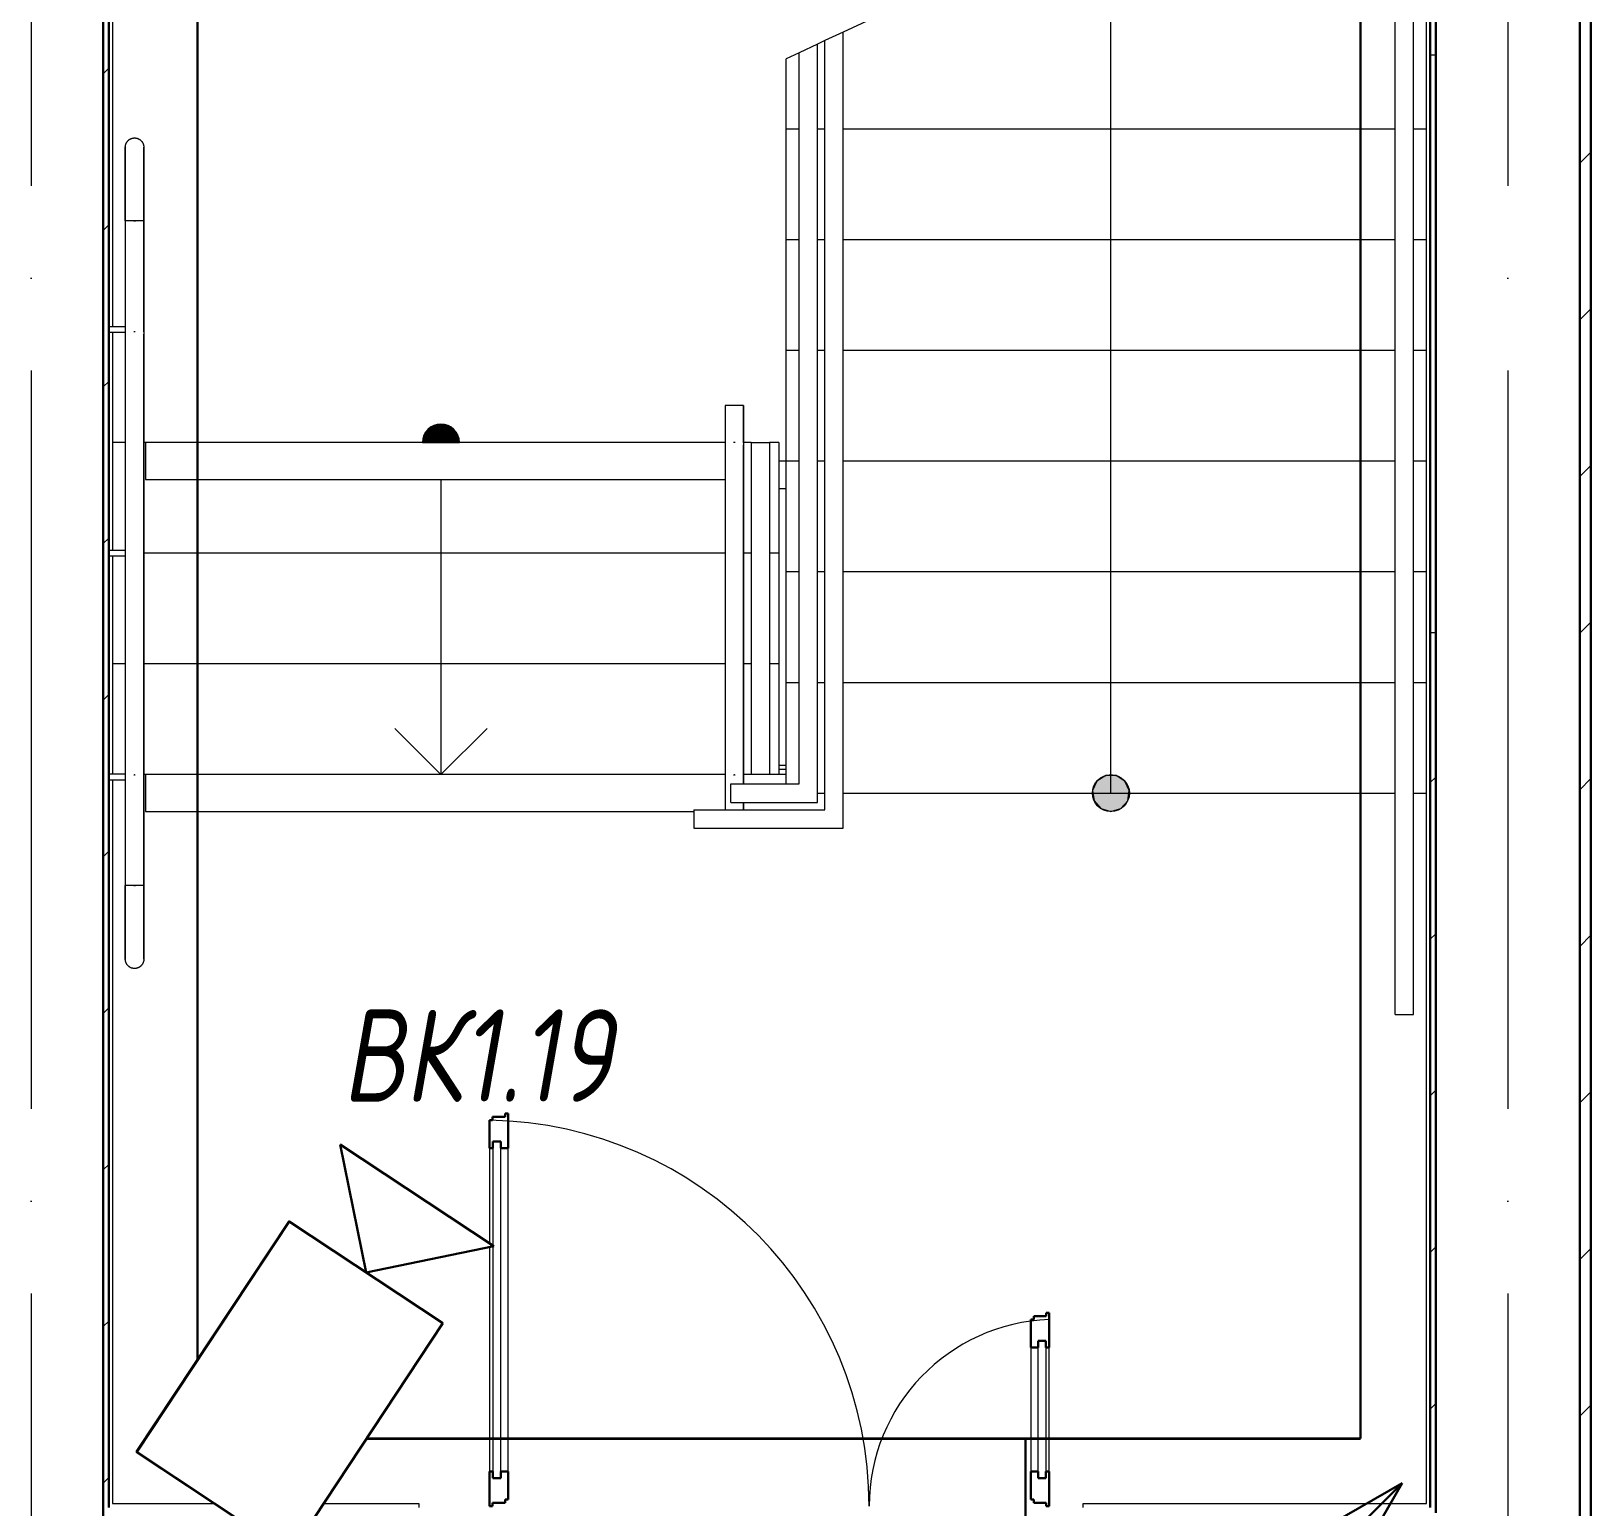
# Model space of a CAD drawing. Header units: millimetres. Extents: x -495897 to 1376592, y -28539 to 470976.
# Drawn here: x -22612 to -18387, y 349677 to 353674 of the extents above; entities that cross this region are included whole.
import ezdxf
from ezdxf.enums import TextEntityAlignment as Align

# ---------------------------------------------------------------- set-up
doc = ezdxf.new("R2010")
doc.units = ezdxf.units.MM
doc.set_wipeout_variables(frame=1)
doc.linetypes.add('ADSK_Линия сетки', pattern=[25, 20, -2.5, 0, -2.5])
for name, color, linetype, lineweight in [('E-Безопасность-G', 153, 'Continuous', 35), ('Provodka', 151, 'Continuous', 30), ('RC-Видеонаблюдение', 5, 'Continuous', 30), ('RC-Линии_связи-Адресные', 5, 'Continuous', 30), ('Двери', 252, 'Continuous', 9), ('Лестницы', 252, 'Continuous', 9), ('Ограждение', 252, 'Continuous', 9), ('Оси', 252, 'Continuous', 9), ('Перекрытие', 252, 'Continuous', 18), ('Стены внутренние', 7, 'Continuous', 18), ('Стены наружные', 7, 'Continuous', 18), ('Стены штриховка', 7, 'Continuous', 9), ('Стрелки вверх', 7, 'Continuous', 18)]:
    doc.layers.add(name, color=color, linetype=linetype, lineweight=lineweight)
doc.layers.add('RC-Позиционные_обозначения', color=7, linetype='Continuous')
doc.layers.add('Двери открывание', color=7, linetype='Continuous', lineweight=9, true_color=0xc0c0c0)
doc.styles.add('RubezhCAD', font='', dxfattribs={"oblique": 10})
doc.styles.get("Standard").update_dxf_attribs({"font": ''})
doc.styles.get('RubezhCAD').set_extended_font_data('GOST type A')
doc.styles.get('Standard').set_extended_font_data('GOST type B')

# ---------------------------------------------------------------- blocks, each defined once
blk = doc.blocks.new('*U991')
at = {"layer": 'Provodka'}
h = blk.add_hatch(color=256, dxfattribs=at)
h.paths.add_polyline_path([(150, 0, 0.198912), (106.1, 106.1), (0, 0), (-75, -129.9, 0.57735)])
h.paths.add_polyline_path([(0, 0), (-106.1, -106.1, 0.065543), (-75, -129.9)])
h.paths.add_polyline_path([(0, 0), (-129.9, -75, 0.065543), (-106.1, -106.1)])
h.paths.add_polyline_path([(106.1, 106.1, 0.668179), (-150, 0, 0.131652), (-129.9, -75), (0, 0)])
at = {"layer": 'Provodka', "color": 1}
for p, q in [((0, 0), (459.6, 459.6)), ((459.6, 459.6), (230.4, 327.3)), ((459.6, 459.6), (327.3, 230.4)), ((-459.6, -459.6), (0, 0)), ((0, 0), (-229.3, -132.4)), ((0, 0), (-132.4, -229.3))]:
    blk.add_line(p, q, dxfattribs=at)
at = {"layer": 'Provodka'}
blk.add_circle((0, 0), 150, dxfattribs=at)
blk = doc.blocks.new('RC-UGO-CAM-01')
blk.add_attdef('PSTN', text='', height=2.5).set_placement((4.626, 3.284), align=Align.BOTTOM_LEFT)
at = {"color": 1}
blk.add_wipeout([(3.743, 0), (6.243, 2.499), (6.243, -2.499)], dxfattribs=at)
blk.add_line((6.243, 2.499), (6.243, -2.499), dxfattribs=at)
blk.add_wipeout([(-3.743, -2.499), (-3.741, 2.497), (3.743, 2.499), (3.743, -2.499)], dxfattribs=at)
for q in [(6.243, 2.499), (6.243, -2.499)]:
    blk.add_line((3.743, 0), q, dxfattribs=at)
blk.add_lwpolyline([(3.743, -2.499), (3.743, 2.499), (-3.743, 2.499), (-3.743, -2.499), (3.743, -2.499)], close=True, dxfattribs=at)
blk = doc.blocks.new('1 этаж')
at = {"layer": 'Стрелки вверх', "true_color": 0x636466}
h = blk.add_hatch(color=251, dxfattribs=at)
edge = h.paths.add_edge_path()
edge.add_arc((-20745.8, -7838.7), 50, 90, 179.8309)
edge.add_line((-20795.8, -7838.6), (-20745.8, -7838.7))
edge.add_line((-20745.8, -7838.7), (-20745.8, -7788.7))
for points in [[(-20697.3, -7838.7), (-20700.3, -7818), (-20718.8, -7796.7), (-20745.8, -7788.7), (-20772.8, -7796.7), (-20791.3, -7818), (-20794.3, -7838.7)], [(-18930.8, -8838.7), (-18903.8, -8830.8), (-18885.3, -8809.5), (-18881.3, -8781.6), (-18893, -8756), (-18916.7, -8740.8), (-18944.9, -8740.8), (-18968.6, -8756), (-18980.3, -8781.6), (-18976.3, -8809.5), (-18957.8, -8830.8)]]:
    blk.add_hatch(color=251, dxfattribs=at).paths.add_polyline_path(points)
h = blk.add_hatch(color=251, dxfattribs=at)
edge = h.paths.add_edge_path()
edge.add_arc((-20745.8, -7838.7), 50, 0.1691, 90)
edge.add_line((-20745.8, -7788.7), (-20745.8, -7838.7))
edge.add_line((-20745.8, -7838.7), (-20695.8, -7838.6))
h = blk.add_hatch(color=251, dxfattribs=at)
edge = h.paths.add_edge_path()
edge.add_arc((-18930.8, -8788.7), 50, 0, 360)
at = {"layer": 'Двери', "color": 251, "lineweight": 30, "true_color": 0x636466}
for p, q in [((-20605.8, -9674.7), (-20613.8, -9674.7)), ((-20613.8, -9674.7), (-20613.8, -9750.7)), ((-20571.8, -9665.7), (-20605.8, -9665.7)), ((-20605.8, -9665.7), (-20605.8, -9674.7)), ((-20563.8, -9656.7), (-20571.8, -9656.7)), ((-20571.8, -9656.7), (-20571.8, -9665.7)), ((-20563.8, -9750.7), (-20563.8, -9656.7)), ((-20604.8, -9750.7), (-20613.8, -9750.7)), ((-20604.8, -9732.7), (-20604.8, -9750.7)), ((-20583.8, -9732.7), (-20604.8, -9732.7)), ((-20583.8, -9750.7), (-20583.8, -9732.7)), ((-20563.8, -9750.7), (-20583.8, -9750.7)), ((-19139.8, -10214.7), (-19147.8, -10214.7)), ((-19147.8, -10214.7), (-19147.8, -10290.7)), ((-19105.8, -10205.7), (-19139.8, -10205.7)), ((-19139.8, -10205.7), (-19139.8, -10214.7)), ((-19097.8, -10196.7), (-19105.8, -10196.7)), ((-19105.8, -10196.7), (-19105.8, -10205.7)), ((-19097.8, -10290.7), (-19097.8, -10196.7)), ((-19147.8, -10290.7), (-19127.8, -10290.7)), ((-19127.8, -10290.7), (-19127.8, -10272.7)), ((-19127.8, -10272.7), (-19106.8, -10272.7)), ((-19106.8, -10272.7), (-19106.8, -10290.7)), ((-19106.8, -10290.7), (-19097.8, -10290.7)), ((-20613.8, -10626.7), (-20613.8, -10720.7)), ((-20604.8, -10626.7), (-20613.8, -10626.7)), ((-20604.8, -10644.7), (-20604.8, -10626.7)), ((-20583.8, -10644.7), (-20604.8, -10644.7)), ((-20583.8, -10626.7), (-20583.8, -10644.7)), ((-20563.8, -10626.7), (-20583.8, -10626.7)), ((-20563.8, -10702.7), (-20563.8, -10626.7)), ((-19147.8, -10626.7), (-19147.8, -10702.7)), ((-19147.8, -10626.7), (-19127.8, -10626.7)), ((-19127.8, -10626.7), (-19127.8, -10644.7)), ((-19127.8, -10644.7), (-19106.8, -10644.7)), ((-19106.8, -10626.7), (-19097.8, -10626.7)), ((-19106.8, -10644.7), (-19106.8, -10626.7)), ((-19097.8, -10720.7), (-19097.8, -10626.7)), ((-20613.8, -10720.7), (-20605.8, -10720.7)), ((-20605.8, -10720.7), (-20605.8, -10711.7)), ((-20605.8, -10711.7), (-20571.8, -10711.7)), ((-20571.8, -10711.7), (-20571.8, -10702.7)), ((-20571.8, -10702.7), (-20563.8, -10702.7)), ((-19147.8, -10702.7), (-19139.8, -10702.7)), ((-19139.8, -10702.7), (-19139.8, -10711.7)), ((-19139.8, -10711.7), (-19105.8, -10711.7)), ((-19105.8, -10711.7), (-19105.8, -10720.7)), ((-19105.8, -10720.7), (-19097.8, -10720.7))]:
    blk.add_line(p, q, dxfattribs=at)
at = {"layer": 'Двери', "color": 251, "true_color": 0x636466}
for p, q in [((-20613.8, -9750.7), (-20613.8, -10626.7)), ((-20604.8, -9732.7), (-20604.8, -10644.7)), ((-20583.8, -9732.7), (-20604.8, -9732.7)), ((-20583.8, -10644.7), (-20583.8, -9732.7)), ((-20563.8, -10626.7), (-20563.8, -9750.7)), ((-19147.8, -10290.7), (-19147.8, -10626.7)), ((-19127.8, -10644.7), (-19127.8, -10272.7)), ((-19127.8, -10272.7), (-19106.8, -10272.7)), ((-19106.8, -10272.7), (-19106.8, -10644.7)), ((-19097.8, -10626.7), (-19097.8, -10290.7)), ((-20604.8, -10644.7), (-20583.8, -10644.7)), ((-19106.8, -10644.7), (-19127.8, -10644.7))]:
    blk.add_line(p, q, dxfattribs=at)
at = {"layer": 'Двери открывание', "color": 251, "true_color": 0x636466}
for centre, radius, start, end in [((-20631.8, -10720.7), 1046, 0, 89.014), ((-19079.8, -10720.7), 506, 92.0386, 180)]:
    blk.add_arc(centre, radius, start, end, dxfattribs=at)
at = {"layer": 'Лестницы', "color": 251, "true_color": 0x636466}
for p, q in [((-19044.1, -6441.6), (-19655.8, -6726.8)), ((-19705.8, -6750.1), (-19725.8, -6759.4)), ((-19775.8, -6782.8), (-19810.8, -6799.1)), ((-19810.8, -6988.7), (-19810.8, -6799.1)), ((-19810.8, -7288.7), (-19810.8, -6988.7)), ((-19810.8, -6988.7), (-19775.8, -6988.7)), ((-19810.8, -6988.7), (-19775.8, -6988.7)), ((-19725.8, -6988.7), (-19705.8, -6988.7)), ((-19725.8, -6988.7), (-19705.8, -6988.7)), ((-19655.8, -6988.7), (-18160.8, -6988.7)), ((-19655.8, -6988.7), (-18160.8, -6988.7)), ((-18110.8, -6988.7), (-18075.8, -6988.7)), ((-18110.8, -6988.7), (-18075.8, -6988.7)), ((-19810.8, -7588.7), (-19810.8, -7288.7)), ((-19810.8, -7288.7), (-19775.8, -7288.7)), ((-19810.8, -7288.7), (-19775.8, -7288.7)), ((-19725.8, -7288.7), (-19705.8, -7288.7)), ((-19725.8, -7288.7), (-19705.8, -7288.7)), ((-19655.8, -7288.7), (-18160.8, -7288.7)), ((-19655.8, -7288.7), (-18160.8, -7288.7)), ((-18110.8, -7288.7), (-18075.8, -7288.7)), ((-18110.8, -7288.7), (-18075.8, -7288.7)), ((-19810.8, -7888.7), (-19810.8, -7588.7)), ((-19810.8, -7588.7), (-19775.8, -7588.7)), ((-19810.8, -7588.7), (-19775.8, -7588.7)), ((-19725.8, -7588.7), (-19705.8, -7588.7)), ((-19725.8, -7588.7), (-19705.8, -7588.7)), ((-19655.8, -7588.7), (-18160.8, -7588.7)), ((-19655.8, -7588.7), (-18160.8, -7588.7)), ((-18110.8, -7588.7), (-18075.8, -7588.7)), ((-18110.8, -7588.7), (-18075.8, -7588.7)), ((-21600.8, -7838.7), (-21635.8, -7838.7)), ((-21600.8, -7838.7), (-21635.8, -7838.7)), ((-21545.8, -7838.7), (-21550.8, -7838.7)), ((-21545.8, -7838.7), (-21550.8, -7838.7)), ((-19905.8, -7838.7), (-19925.8, -7838.7)), ((-19905.8, -7838.7), (-19925.8, -7838.7)), ((-19830.8, -7838.7), (-19855.8, -7838.7)), ((-19830.8, -7838.7), (-19855.8, -7838.7)), ((-19830.8, -7838.7), (-19830.8, -8138.7)), ((-19810.8, -8188.7), (-19810.8, -7888.7)), ((-19810.8, -7888.7), (-19775.8, -7888.7)), ((-19810.8, -7888.7), (-19775.8, -7888.7)), ((-19725.8, -7888.7), (-19705.8, -7888.7)), ((-19725.8, -7888.7), (-19705.8, -7888.7)), ((-19655.8, -7888.7), (-18160.8, -7888.7)), ((-19655.8, -7888.7), (-18160.8, -7888.7)), ((-18110.8, -7888.7), (-18075.8, -7888.7)), ((-18110.8, -7888.7), (-18075.8, -7888.7)), ((-19975.8, -8138.7), (-21550.8, -8138.7)), ((-19975.8, -8138.7), (-21550.8, -8138.7)), ((-19905.8, -8138.7), (-19925.8, -8138.7)), ((-19905.8, -8138.7), (-19925.8, -8138.7)), ((-19830.8, -8138.7), (-19855.8, -8138.7)), ((-19830.8, -8138.7), (-19855.8, -8138.7)), ((-19830.8, -8138.7), (-19830.8, -8438.7)), ((-19810.8, -8488.7), (-19810.8, -8188.7)), ((-19810.8, -8188.7), (-19775.8, -8188.7)), ((-19810.8, -8188.7), (-19775.8, -8188.7)), ((-19725.8, -8188.7), (-19705.8, -8188.7)), ((-19725.8, -8188.7), (-19705.8, -8188.7)), ((-19655.8, -8188.7), (-18160.8, -8188.7)), ((-19655.8, -8188.7), (-18160.8, -8188.7)), ((-18110.8, -8188.7), (-18075.8, -8188.7)), ((-18110.8, -8188.7), (-18075.8, -8188.7)), ((-21600.8, -8438.7), (-21635.8, -8438.7)), ((-21600.8, -8438.7), (-21635.8, -8438.7)), ((-19975.8, -8438.7), (-21550.8, -8438.7)), ((-19975.8, -8438.7), (-21550.8, -8438.7)), ((-19905.8, -8438.7), (-19925.8, -8438.7)), ((-19905.8, -8438.7), (-19925.8, -8438.7)), ((-19830.8, -8438.7), (-19855.8, -8438.7)), ((-19830.8, -8438.7), (-19855.8, -8438.7)), ((-19830.8, -8438.7), (-19830.8, -8738.7)), ((-19810.8, -8763.7), (-19810.8, -8488.7)), ((-19810.8, -8488.7), (-19775.8, -8488.7)), ((-19810.8, -8488.7), (-19775.8, -8488.7)), ((-19725.8, -8488.7), (-19705.8, -8488.7)), ((-19725.8, -8488.7), (-19705.8, -8488.7)), ((-19655.8, -8488.7), (-18160.8, -8488.7)), ((-19655.8, -8488.7), (-18160.8, -8488.7)), ((-18110.8, -8488.7), (-18075.8, -8488.7)), ((-18110.8, -8488.7), (-18075.8, -8488.7)), ((-21545.8, -8738.7), (-21550.8, -8738.7)), ((-21545.8, -8738.7), (-21550.8, -8738.7)), ((-19905.8, -8738.7), (-19925.8, -8738.7)), ((-19905.8, -8738.7), (-19925.8, -8738.7)), ((-19830.8, -8738.7), (-19855.8, -8738.7)), ((-19830.8, -8738.7), (-19855.8, -8738.7)), ((-19810.8, -8738.7), (-19830.8, -8738.7)), ((-19725.8, -8788.7), (-19705.8, -8788.7)), ((-19725.8, -8788.7), (-19705.8, -8788.7)), ((-19655.8, -8788.7), (-18160.8, -8788.7)), ((-19655.8, -8788.7), (-18160.8, -8788.7)), ((-18110.8, -8788.7), (-18075.8, -8788.7)), ((-18110.8, -8788.7), (-18075.8, -8788.7))]:
    blk.add_line(p, q, dxfattribs=at)
at = {"layer": 'Ограждение', "color": 251, "true_color": 0x636466}
for p, q in [((-21635.8, -3568.7), (-21635.8, -7525.4)), ((-18075.8, -9088.7), (-18075.8, -5990)), ((-18160.8, -9088.7), (-18160.8, -6029.7)), ((-18110.8, -9088.7), (-18110.8, -6006.4)), ((-19725.8, -6759.4), (-19775.8, -6782.8)), ((-19725.8, -6759.4), (-19775.8, -6782.8)), ((-19725.8, -8813.7), (-19725.8, -6759.4)), ((-19655.8, -6726.8), (-19705.8, -6750.1)), ((-19705.8, -8788.7), (-19705.8, -6750.1)), ((-19655.8, -8788.7), (-19655.8, -6726.8)), ((-19775.8, -8763.7), (-19775.8, -6782.8)), ((-21600.8, -7238.7), (-21600.8, -7539.3)), ((-21550.8, -7238.7), (-21600.8, -7238.7)), ((-21600.8, -7238.7), (-21600.8, -7538.7)), ((-21573.5, -7238.7), (-21578.1, -7238.7)), ((-21578.1, -7238.7), (-21575.8, -7238.7)), ((-21575.8, -7238.7), (-21573.5, -7238.7)), ((-21550.8, -7539.3), (-21550.8, -7238.7)), ((-21550.8, -7238.7), (-21550.8, -7538.7)), ((-21600.8, -7525.2), (-21645.8, -7525.2)), ((-21645.8, -7540.2), (-21600.8, -7540.2)), ((-21635.8, -7539.9), (-21635.8, -8131.5)), ((-21600.8, -7538.7), (-21600.8, -8738.7)), ((-21600.8, -7545.5), (-21600.8, -8745.5)), ((-21550.8, -7538.7), (-21550.8, -8738.7)), ((-21550.8, -8745.5), (-21550.8, -7545.5)), ((-19975.8, -7738.7), (-19975.8, -7839.3)), ((-19925.8, -7738.7), (-19975.8, -7738.7)), ((-19975.8, -7738.7), (-19975.8, -7838.7)), ((-19948.5, -7738.7), (-19953.1, -7738.7)), ((-19925.8, -7839.3), (-19925.8, -7738.7)), ((-19925.8, -7738.7), (-19925.8, -7838.7)), ((-19975.8, -7838.7), (-19975.8, -8738.7)), ((-19975.8, -7845.5), (-19975.8, -8745.5)), ((-19925.8, -7838.7), (-19925.8, -8738.7)), ((-19925.8, -8745.5), (-19925.8, -7845.5)), ((-19905.8, -7838.7), (-19855.8, -7838.7)), ((-19905.8, -7838.7), (-19905.8, -8738.7)), ((-19855.8, -7838.7), (-19855.8, -8738.7)), ((-21600.8, -8131.2), (-21645.8, -8131.2)), ((-21645.8, -8146.2), (-21600.8, -8146.2)), ((-21635.8, -8146), (-21635.8, -8737.5)), ((-21600.8, -8737.3), (-21645.8, -8737.3)), ((-21600.8, -8738.7), (-21600.8, -9038.7)), ((-21600.8, -8745.5), (-21600.8, -9038.7)), ((-21550.8, -8738.7), (-21550.8, -9038.7)), ((-21550.8, -9038.7), (-21550.8, -8745.5)), ((-19975.8, -8738.7), (-19975.8, -8833.7)), ((-19975.8, -8745.5), (-19975.8, -8833.7)), ((-19925.8, -8738.7), (-19925.8, -8763.7)), ((-19925.8, -8763.7), (-19925.8, -8745.5)), ((-19855.8, -8738.7), (-19905.8, -8738.7)), ((-19810.8, -8713.7), (-19830.8, -8713.7)), ((-19830.8, -8723.7), (-19810.8, -8723.7)), ((-21645.8, -8752.3), (-21600.8, -8752.3)), ((-21635.8, -8752), (-21635.8, -10713.7)), ((-19960.8, -8763.7), (-19775.8, -8763.7)), ((-19960.8, -8813.7), (-19960.8, -8763.7)), ((-19960.8, -8813.7), (-19725.8, -8813.7)), ((-19925.8, -8833.7), (-19925.8, -8813.7)), ((-19925.8, -8813.7), (-19925.8, -8833.7)), ((-19705.8, -8833.7), (-19705.8, -8788.7)), ((-19655.8, -8883.7), (-19655.8, -8788.7)), ((-20060.8, -8833.7), (-20060.8, -8883.7)), ((-20060.8, -8833.7), (-19705.8, -8833.7)), ((-20060.8, -8883.7), (-19655.8, -8883.7)), ((-21550.8, -9038.7), (-21600.8, -9038.7)), ((-21578.1, -9038.7), (-21573.5, -9038.7)), ((-21575.8, -9038.7), (-21578.1, -9038.7)), ((-21573.5, -9038.7), (-21575.8, -9038.7)), ((-18160.8, -9388.7), (-18160.8, -9088.7)), ((-18110.8, -9388.7), (-18110.8, -9088.7)), ((-18075.8, -10713.7), (-18075.8, -9088.7)), ((-18160.8, -9388.7), (-18110.8, -9388.7)), ((-21635.8, -10713.7), (-20805.8, -10713.7)), ((-20805.8, -10713.7), (-20805.8, -10723.7)), ((-19005.8, -10713.7), (-18075.8, -10713.7)), ((-19005.8, -10723.7), (-19005.8, -10713.7))]:
    blk.add_line(p, q, dxfattribs=at)
at = {"layer": 'Ограждение', "color": 251, "true_color": 0x636466, "flags": 128}
for points in [[(-21600.8, -7038.7), (-21600.8, -7037.7), (-21600.7, -7036.7), (-21600.6, -7035.7), (-21600.5, -7034.7), (-21600.3, -7033.8), (-21600.1, -7032.8), (-21599.8, -7031.8), (-21599.5, -7030.9), (-21599.2, -7029.9), (-21598.8, -7029), (-21598.4, -7028.1), (-21598, -7027.2), (-21597.5, -7026.3), (-21597, -7025.5), (-21596.4, -7024.6), (-21595.9, -7023.8), (-21595.2, -7023), (-21594.6, -7022.2), (-21593.9, -7021.5), (-21593.2, -7020.8), (-21592.5, -7020.1), (-21591.7, -7019.5), (-21590.9, -7018.8), (-21590.1, -7018.3), (-21589.3, -7017.7), (-21588.5, -7017.2), (-21587.6, -7016.7), (-21586.7, -7016.2), (-21585.8, -7015.8), (-21584.9, -7015.4), (-21583.9, -7015.1), (-21583, -7014.8), (-21582, -7014.5), (-21581, -7014.3), (-21580.1, -7014.1), (-21579.1, -7013.9), (-21578.1, -7013.8), (-21577.1, -7013.8), (-21576.1, -7013.7), (-21575.8, -7013.7)], [(-21600.8, -7238.7), (-21600.8, -7230.7), (-21600.8, -7222.7), (-21600.8, -7214.8), (-21600.8, -7206.9), (-21600.8, -7199), (-21600.8, -7191.2), (-21600.8, -7183.5), (-21600.8, -7175.8), (-21600.8, -7168.3), (-21600.8, -7160.8), (-21600.8, -7153.5), (-21600.8, -7146.4), (-21600.8, -7139.4), (-21600.8, -7132.5), (-21600.8, -7125.8), (-21600.8, -7119.3), (-21600.8, -7113), (-21600.8, -7106.9), (-21600.8, -7100.9), (-21600.8, -7095.3), (-21600.8, -7089.8), (-21600.8, -7084.6), (-21600.8, -7079.6), (-21600.8, -7074.9), (-21600.8, -7070.4), (-21600.8, -7066.3), (-21600.8, -7062.3), (-21600.8, -7058.7), (-21600.8, -7055.4), (-21600.8, -7052.3), (-21600.8, -7049.6), (-21600.8, -7047.1), (-21600.8, -7045), (-21600.8, -7043.2), (-21600.8, -7041.6), (-21600.8, -7040.4), (-21600.8, -7039.6), (-21600.8, -7039), (-21600.8, -7038.7), (-21600.8, -7038.7)], [(-21600.8, -7038.7), (-21600.8, -7038.9), (-21600.8, -7039.4), (-21600.8, -7040.2), (-21600.8, -7041.3), (-21600.8, -7042.7), (-21600.8, -7044.5), (-21600.8, -7046.5), (-21600.8, -7048.9), (-21600.8, -7051.6), (-21600.8, -7054.5), (-21600.8, -7057.8), (-21600.8, -7061.3), (-21600.8, -7065.2), (-21600.8, -7069.3), (-21600.8, -7073.7), (-21600.8, -7078.3), (-21600.8, -7083.2), (-21600.8, -7088.4), (-21600.8, -7093.8), (-21600.8, -7099.4), (-21600.8, -7105.2), (-21600.8, -7111.3), (-21600.8, -7117.6), (-21600.8, -7124), (-21600.8, -7130.7), (-21600.8, -7137.5), (-21600.8, -7144.5), (-21600.8, -7151.6), (-21600.8, -7158.9), (-21600.8, -7166.3), (-21600.8, -7173.8), (-21600.8, -7181.4), (-21600.8, -7189.1), (-21600.8, -7196.9), (-21600.8, -7204.7), (-21600.8, -7212.6), (-21600.8, -7220.6), (-21600.8, -7228.6), (-21600.8, -7236.6), (-21600.8, -7238.7)], [(-21575.8, -7013.7), (-21574.8, -7013.8), (-21573.8, -7013.8), (-21572.8, -7013.9), (-21571.8, -7014.1), (-21570.8, -7014.2), (-21569.9, -7014.4), (-21568.9, -7014.7), (-21567.9, -7015), (-21567, -7015.3), (-21566.1, -7015.7), (-21565.2, -7016.1), (-21564.3, -7016.6), (-21563.4, -7017), (-21562.5, -7017.5), (-21561.7, -7018.1), (-21560.9, -7018.7), (-21560.1, -7019.3), (-21559.3, -7019.9), (-21558.6, -7020.6), (-21557.9, -7021.3), (-21557.2, -7022), (-21556.5, -7022.8), (-21555.9, -7023.6), (-21555.3, -7024.4), (-21554.8, -7025.2), (-21554.2, -7026.1), (-21553.8, -7026.9), (-21553.3, -7027.8), (-21552.9, -7028.7), (-21552.5, -7029.7), (-21552.2, -7030.6), (-21551.9, -7031.6), (-21551.6, -7032.5), (-21551.4, -7033.5), (-21551.2, -7034.5), (-21551, -7035.5), (-21550.9, -7036.5), (-21550.8, -7037.5), (-21550.8, -7038.5), (-21550.8, -7038.7)], [(-21550.8, -7238.7), (-21550.8, -7230.7), (-21550.8, -7222.7), (-21550.8, -7214.8), (-21550.8, -7206.9), (-21550.8, -7199), (-21550.8, -7191.2), (-21550.8, -7183.5), (-21550.8, -7175.8), (-21550.8, -7168.3), (-21550.8, -7160.8), (-21550.8, -7153.5), (-21550.8, -7146.4), (-21550.8, -7139.4), (-21550.8, -7132.5), (-21550.8, -7125.8), (-21550.8, -7119.3), (-21550.8, -7113), (-21550.8, -7106.9), (-21550.8, -7100.9), (-21550.8, -7095.3), (-21550.8, -7089.8), (-21550.8, -7084.6), (-21550.8, -7079.6), (-21550.8, -7074.9), (-21550.8, -7070.4), (-21550.8, -7066.3), (-21550.8, -7062.3), (-21550.8, -7058.7), (-21550.8, -7055.4), (-21550.8, -7052.3), (-21550.8, -7049.6), (-21550.8, -7047.1), (-21550.8, -7045), (-21550.8, -7043.2), (-21550.8, -7041.6), (-21550.8, -7040.4), (-21550.8, -7039.6), (-21550.8, -7039), (-21550.8, -7038.7), (-21550.8, -7038.7)], [(-21550.8, -7038.7), (-21550.8, -7038.9), (-21550.8, -7039.4), (-21550.8, -7040.2), (-21550.8, -7041.3), (-21550.8, -7042.7), (-21550.8, -7044.5), (-21550.8, -7046.5), (-21550.8, -7048.9), (-21550.8, -7051.6), (-21550.8, -7054.5), (-21550.8, -7057.8), (-21550.8, -7061.3), (-21550.8, -7065.2), (-21550.8, -7069.3), (-21550.8, -7073.7), (-21550.8, -7078.3), (-21550.8, -7083.2), (-21550.8, -7088.4), (-21550.8, -7093.8), (-21550.8, -7099.4), (-21550.8, -7105.2), (-21550.8, -7111.3), (-21550.8, -7117.6), (-21550.8, -7124), (-21550.8, -7130.7), (-21550.8, -7137.5), (-21550.8, -7144.5), (-21550.8, -7151.6), (-21550.8, -7158.9), (-21550.8, -7166.3), (-21550.8, -7173.8), (-21550.8, -7181.4), (-21550.8, -7189.1), (-21550.8, -7196.9), (-21550.8, -7204.7), (-21550.8, -7212.6), (-21550.8, -7220.6), (-21550.8, -7228.6), (-21550.8, -7236.6), (-21550.8, -7238.7)], [(-21600.8, -9038.7), (-21600.8, -9046.7), (-21600.8, -9054.7), (-21600.8, -9062.7), (-21600.8, -9070.6), (-21600.8, -9078.5), (-21600.8, -9086.3), (-21600.8, -9094), (-21600.8, -9101.6), (-21600.8, -9109.2), (-21600.8, -9116.6), (-21600.8, -9123.9), (-21600.8, -9131.1), (-21600.8, -9138.1), (-21600.8, -9145), (-21600.8, -9151.7), (-21600.8, -9158.2), (-21600.8, -9164.5), (-21600.8, -9170.6), (-21600.8, -9176.5), (-21600.8, -9182.2), (-21600.8, -9187.7), (-21600.8, -9192.9), (-21600.8, -9197.9), (-21600.8, -9202.6), (-21600.8, -9207), (-21600.8, -9211.2), (-21600.8, -9215.1), (-21600.8, -9218.8), (-21600.8, -9222.1), (-21600.8, -9225.1), (-21600.8, -9227.9), (-21600.8, -9230.3), (-21600.8, -9232.5), (-21600.8, -9234.3), (-21600.8, -9235.8), (-21600.8, -9237), (-21600.8, -9237.9), (-21600.8, -9238.5), (-21600.8, -9238.7), (-21600.8, -9238.7)], [(-21600.8, -9238.7), (-21600.8, -9238.6), (-21600.8, -9238.1), (-21600.8, -9237.3), (-21600.8, -9236.2), (-21600.8, -9234.7), (-21600.8, -9233), (-21600.8, -9230.9), (-21600.8, -9228.6), (-21600.8, -9225.9), (-21600.8, -9222.9), (-21600.8, -9219.7), (-21600.8, -9216.1), (-21600.8, -9212.3), (-21600.8, -9208.2), (-21600.8, -9203.8), (-21600.8, -9199.2), (-21600.8, -9194.2), (-21600.8, -9189.1), (-21600.8, -9183.7), (-21600.8, -9178.1), (-21600.8, -9172.2), (-21600.8, -9166.2), (-21600.8, -9159.9), (-21600.8, -9153.4), (-21600.8, -9146.8), (-21600.8, -9140), (-21600.8, -9133), (-21600.8, -9125.9), (-21600.8, -9118.6), (-21600.8, -9111.2), (-21600.8, -9103.7), (-21600.8, -9096.1), (-21600.8, -9088.4), (-21600.8, -9080.6), (-21600.8, -9072.7), (-21600.8, -9064.8), (-21600.8, -9056.9), (-21600.8, -9048.9), (-21600.8, -9040.9), (-21600.8, -9038.7)], [(-21550.8, -9038.7), (-21550.8, -9046.7), (-21550.8, -9054.7), (-21550.8, -9062.7), (-21550.8, -9070.6), (-21550.8, -9078.5), (-21550.8, -9086.3), (-21550.8, -9094), (-21550.8, -9101.6), (-21550.8, -9109.2), (-21550.8, -9116.6), (-21550.8, -9123.9), (-21550.8, -9131.1), (-21550.8, -9138.1), (-21550.8, -9145), (-21550.8, -9151.7), (-21550.8, -9158.2), (-21550.8, -9164.5), (-21550.8, -9170.6), (-21550.8, -9176.5), (-21550.8, -9182.2), (-21550.8, -9187.7), (-21550.8, -9192.9), (-21550.8, -9197.9), (-21550.8, -9202.6), (-21550.8, -9207), (-21550.8, -9211.2), (-21550.8, -9215.1), (-21550.8, -9218.8), (-21550.8, -9222.1), (-21550.8, -9225.1), (-21550.8, -9227.9), (-21550.8, -9230.3), (-21550.8, -9232.5), (-21550.8, -9234.3), (-21550.8, -9235.8), (-21550.8, -9237), (-21550.8, -9237.9), (-21550.8, -9238.5), (-21550.8, -9238.7), (-21550.8, -9238.7)], [(-21550.8, -9238.7), (-21550.8, -9238.6), (-21550.8, -9238.1), (-21550.8, -9237.3), (-21550.8, -9236.2), (-21550.8, -9234.7), (-21550.8, -9233), (-21550.8, -9230.9), (-21550.8, -9228.6), (-21550.8, -9225.9), (-21550.8, -9222.9), (-21550.8, -9219.7), (-21550.8, -9216.1), (-21550.8, -9212.3), (-21550.8, -9208.2), (-21550.8, -9203.8), (-21550.8, -9199.2), (-21550.8, -9194.2), (-21550.8, -9189.1), (-21550.8, -9183.7), (-21550.8, -9178.1), (-21550.8, -9172.2), (-21550.8, -9166.2), (-21550.8, -9159.9), (-21550.8, -9153.4), (-21550.8, -9146.8), (-21550.8, -9140), (-21550.8, -9133), (-21550.8, -9125.9), (-21550.8, -9118.6), (-21550.8, -9111.2), (-21550.8, -9103.7), (-21550.8, -9096.1), (-21550.8, -9088.4), (-21550.8, -9080.6), (-21550.8, -9072.7), (-21550.8, -9064.8), (-21550.8, -9056.9), (-21550.8, -9048.9), (-21550.8, -9040.9), (-21550.8, -9038.7)], [(-21575.8, -9263.7), (-21576.8, -9263.7), (-21577.8, -9263.7), (-21578.8, -9263.6), (-21579.8, -9263.4), (-21580.8, -9263.2), (-21581.7, -9263), (-21582.7, -9262.8), (-21583.7, -9262.5), (-21584.6, -9262.1), (-21585.5, -9261.8), (-21586.5, -9261.3), (-21587.3, -9260.9), (-21588.2, -9260.4), (-21589.1, -9259.9), (-21589.9, -9259.4), (-21590.7, -9258.8), (-21591.5, -9258.2), (-21592.3, -9257.5), (-21593, -9256.9), (-21593.7, -9256.1), (-21594.4, -9255.4), (-21595.1, -9254.7), (-21595.7, -9253.9), (-21596.3, -9253.1), (-21596.8, -9252.2), (-21597.4, -9251.4), (-21597.9, -9250.5), (-21598.3, -9249.6), (-21598.7, -9248.7), (-21599.1, -9247.8), (-21599.4, -9246.9), (-21599.8, -9245.9), (-21600, -9244.9), (-21600.2, -9244), (-21600.4, -9243), (-21600.6, -9242), (-21600.7, -9241), (-21600.8, -9240), (-21600.8, -9239), (-21600.8, -9238.7)], [(-21550.8, -9238.7), (-21550.8, -9239.7), (-21550.9, -9240.7), (-21551, -9241.7), (-21551.1, -9242.7), (-21551.3, -9243.7), (-21551.5, -9244.7), (-21551.8, -9245.6), (-21552.1, -9246.6), (-21552.4, -9247.5), (-21552.8, -9248.5), (-21553.2, -9249.4), (-21553.6, -9250.3), (-21554.1, -9251.2), (-21554.6, -9252), (-21555.2, -9252.8), (-21555.7, -9253.7), (-21556.4, -9254.5), (-21557, -9255.2), (-21557.7, -9256), (-21558.4, -9256.7), (-21559.1, -9257.3), (-21559.9, -9258), (-21560.7, -9258.6), (-21561.5, -9259.2), (-21562.3, -9259.8), (-21563.1, -9260.3), (-21564, -9260.8), (-21564.9, -9261.2), (-21565.8, -9261.7), (-21566.7, -9262), (-21567.7, -9262.4), (-21568.6, -9262.7), (-21569.6, -9262.9), (-21570.6, -9263.2), (-21571.6, -9263.4), (-21572.5, -9263.5), (-21573.5, -9263.6), (-21574.5, -9263.7), (-21575.5, -9263.7), (-21575.8, -9263.7)]]:
    blk.add_lwpolyline(points, dxfattribs=at)
at = {"layer": 'Ограждение', "color": 251, "true_color": 0x636466}
for points in [[(-21573.8, -7538.8), (-21574.5, -7538.7), (-21575.8, -7538.7), (-21577.1, -7538.7), (-21577.8, -7538.8)], [(-19948.8, -7838.8), (-19949.5, -7838.7), (-19950.8, -7838.7), (-19952.1, -7838.7), (-19952.8, -7838.8)], [(-21577.8, -8738.8), (-21577.1, -8738.7), (-21575.8, -8738.7), (-21574.5, -8738.7), (-21573.8, -8738.8)], [(-19952.8, -8738.8), (-19952.1, -8738.7), (-19950.8, -8738.7), (-19949.5, -8738.7), (-19948.8, -8738.8)]]:
    blk.add_open_spline(points, degree=3, dxfattribs=at)
at = {"layer": 'Оси', "color": 251, "linetype": 'ADSK_Линия сетки', "ltscale": 100, "true_color": 0x636466}
for p, q in [((-21855.8, -2643.7), (-21855.8, -33769.9)), ((-17855.8, -2643.7), (-17855.8, -33769.9))]:
    blk.add_line(p, q, dxfattribs=at)
at = {"layer": 'Перекрытие', "color": 251, "ltscale": 100, "true_color": 0x636466}
for p, q in [((-19975.8, -7838.7), (-21545.8, -7838.7)), ((-21545.8, -7838.7), (-21545.8, -7938.7)), ((-19830.8, -7888.7), (-19810.8, -7888.7)), ((-21545.8, -7938.7), (-19975.8, -7938.7)), ((-19830.8, -7963.3), (-19810.8, -7963.3)), ((-19975.8, -8738.7), (-21545.8, -8738.7)), ((-21545.8, -8738.7), (-21545.8, -8838.7)), ((-21545.8, -8838.7), (-20060.8, -8838.7))]:
    blk.add_line(p, q, dxfattribs=at)
at = {"layer": 'Стены внутренние', "color": 251, "lineweight": 30, "true_color": 0x636466}
for p, q in [((-17660.8, -11348.7), (-17660.8, -5343.7)), ((-18050.8, -6088.7), (-18050.8, -10738.7))]:
    blk.add_line(p, q, dxfattribs=at)
at = {"layer": 'Стены наружные', "color": 251, "lineweight": 30, "true_color": 0x636466}
for p, q in [((-21660.8, -3543.7), (-21660.8, -10858.7)), ((-21645.8, -10723.7), (-21645.8, -3558.7)), ((-17630.8, -11348.7), (-17630.8, -5373.7)), ((-18050.8, -10738.7), (-18050.8, -6088.7)), ((-18065.8, -6488.1), (-18065.8, -10723.7))]:
    blk.add_line(p, q, dxfattribs=at)
at = {"layer": 'Стены наружные', "color": 251, "linetype": 'Continuous', "lineweight": 9, "true_color": 0x636466}
for p, q in [((-21660.8, -6839.8), (-21645.8, -6824.8)), ((-17660.8, -7082.4), (-17630.8, -7052.4)), ((-21660.8, -7264.1), (-21645.8, -7249.1)), ((-17660.8, -7506.7), (-17630.8, -7476.7)), ((-21660.8, -7688.3), (-21645.8, -7673.3)), ((-17660.8, -7931), (-17630.8, -7901)), ((-21660.8, -8112.6), (-21645.8, -8097.6)), ((-17660.8, -8355.2), (-17630.8, -8325.2)), ((-21660.8, -8536.9), (-21645.8, -8521.9)), ((-18065.8, -8760.2), (-18050.8, -8745.2)), ((-17660.8, -8779.5), (-17630.8, -8749.5)), ((-21660.8, -8961.1), (-21645.8, -8946.1)), ((-18065.8, -9184.5), (-18050.8, -9169.5)), ((-17660.8, -9203.8), (-17630.8, -9173.8)), ((-21660.8, -9385.4), (-21645.8, -9370.4)), ((-18065.8, -9608.8), (-18050.8, -9593.8)), ((-17660.8, -9628), (-17630.8, -9598)), ((-21660.8, -9809.7), (-21645.8, -9794.7)), ((-18065.8, -10033), (-18050.8, -10018)), ((-17660.8, -10052.3), (-17630.8, -10022.3)), ((-21660.8, -10233.9), (-21645.8, -10218.9)), ((-18065.8, -10457.3), (-18050.8, -10442.3)), ((-17660.8, -10476.6), (-17630.8, -10446.6)), ((-21660.8, -10658.2), (-21645.8, -10643.2))]:
    blk.add_line(p, q, dxfattribs=at)
at = {"layer": 'Стены штриховка', "color": 251, "true_color": 0x636466}
for p, q in [((-18065.8, -6788.7), (-18050.8, -6788.7)), ((-18050.8, -8354), (-18065.8, -8354))]:
    blk.add_line(p, q, dxfattribs=at)
at = {"layer": 'Стрелки вверх', "color": 251, "true_color": 0x636466}
for p, q in [((-18930.8, -6988.7), (-18930.8, -6688.7)), ((-18930.8, -7288.7), (-18930.8, -6988.7)), ((-18930.8, -7588.7), (-18930.8, -7288.7)), ((-18930.8, -7888.7), (-18930.8, -7588.7)), ((-20772.8, -7796.7), (-20791.3, -7818)), ((-20745.8, -7788.7), (-20772.8, -7796.7)), ((-20718.8, -7796.7), (-20745.8, -7788.7)), ((-20745.8, -7838.7), (-20745.8, -7788.7)), ((-20745.8, -7788.7), (-20745.8, -7838.7)), ((-20700.3, -7818), (-20718.8, -7796.7)), ((-20795.8, -7838.6), (-20745.8, -7838.7)), ((-20791.3, -7818), (-20794.3, -7838.7)), ((-20794.3, -7838.7), (-20697.3, -7838.7)), ((-20745.8, -7838.7), (-20695.8, -7838.6)), ((-20697.3, -7838.7), (-20700.3, -7818)), ((-18930.8, -8188.7), (-18930.8, -7888.7)), ((-20745.8, -7938.7), (-20745.8, -8138.7)), ((-20745.8, -8138.7), (-20745.8, -8438.7)), ((-18930.8, -8488.7), (-18930.8, -8188.7)), ((-20745.8, -8438.7), (-20745.8, -8738.7)), ((-18930.8, -8788.7), (-18930.8, -8488.7)), ((-20745.8, -8738.7), (-20870.8, -8613.7)), ((-20745.8, -8738.7), (-20620.8, -8613.7)), ((-18944.9, -8740.8), (-18968.6, -8756)), ((-18916.7, -8740.8), (-18944.9, -8740.8)), ((-18893, -8756), (-18916.7, -8740.8)), ((-18968.6, -8756), (-18980.3, -8781.6)), ((-18980.3, -8781.6), (-18976.3, -8809.5)), ((-18881.3, -8781.6), (-18893, -8756)), ((-18885.3, -8809.5), (-18881.3, -8781.6)), ((-18976.3, -8809.5), (-18957.8, -8830.8)), ((-18903.8, -8830.8), (-18885.3, -8809.5)), ((-18957.8, -8830.8), (-18930.8, -8838.7)), ((-18930.8, -8838.7), (-18903.8, -8830.8))]:
    blk.add_line(p, q, dxfattribs=at)
blk.add_circle((-18930.8, -8788.7), 50, dxfattribs=at)
for start, end in [(90, 179.8309), (0.1691, 90)]:
    blk.add_arc((-20745.8, -7838.7), 50, start, end, dxfattribs=at)

msp = doc.modelspace()

# ---------------------------------------------------------------- linework, layer by layer
at = {"layer": 'E-Безопасность-G', "color": 5}
msp.add_lwpolyline([(-21703.291, 349861.703), (-19010.764, 349861.703)], dxfattribs=at)
at = {"layer": 'RC-Линии_связи-Адресные'}
for p, q in [((-22161.673, 350074.541), (-22161.673, 356186.511)), ((-19010.764, 356048.456), (-19010.764, 350337.576)), ((-19010.764, 354527.57), (-19010.764, 349861.703)), ((-19918.463, 348322.75), (-19918.463, 349861.703))]:
    msp.add_line(p, q, dxfattribs=at)

# ---------------------------------------------------------------- block references
for name, p in [('1 этаж', (-756.474, 360398.765)), ('*U991', (-19358.148, 349281.042))]:
    msp.add_blockref(name, p)

# ---------------------------------------------------------------- next in the draw order: block references
at = {"layer": 'RC-Видеонаблюдение'}
ref = msp.add_blockref('RC-UGO-CAM-01', (-21911.695, 349999.632), dxfattribs=dict(at, xscale=100, yscale=100, zscale=100, rotation=56.49973792166938))
ref.add_attrib('PSTN', 'ВК1.19', (-21770.16, 350774.156), dxfattribs={"layer": 'RC-Позиционные_обозначения', "height": 250, "style": 'RubezhCAD', "oblique": 10})

doc.saveas('drawing.dxf')
